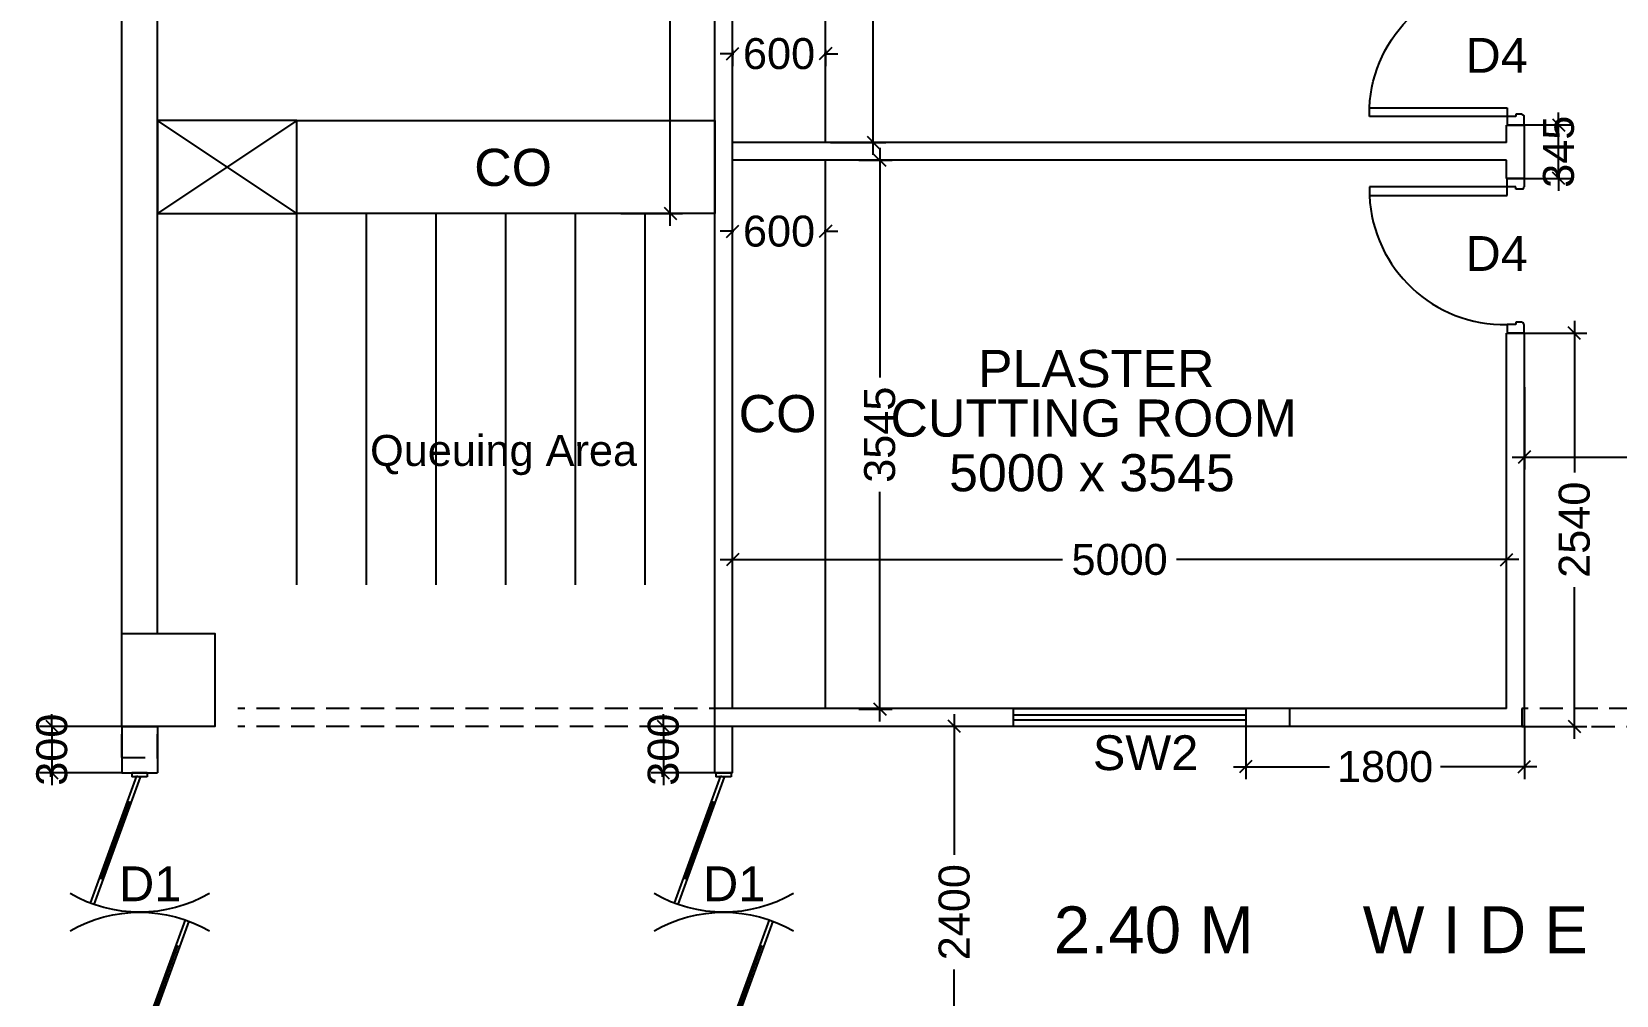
# Model space of a CAD drawing. Extents: x 6345096 to 6738923, y -6490958 to -6305885.
# Drawn here: x 6610297 to 6620534, y -6428696 to -6422470 of the extents above; entities that cross this region are included whole.
import ezdxf
from ezdxf.enums import TextEntityAlignment as Align

# ---------------------------------------------------------------- set-up
doc = ezdxf.new("R2010")
doc.units = 0
doc.header["$LTSCALE"] = 600
doc.header["$MEASUREMENT"] = 0
doc.header["$PDMODE"] = 35
doc.linetypes.add('HIDDEN', pattern=[0.375, 0.25, -0.125])
doc.layers.get('0').update_dxf_attribs({"linetype": 'CONTINUOUS'})
doc.layers.get('Defpoints').update_dxf_attribs({"linetype": 'CONTINUOUS'})
for name, color, linetype in [('Counter', 7, 'CONTINUOUS'), ('DOOR', 32, 'CONTINUOUS'), ('furniture', 33, 'CONTINUOUS'), ('HS', 251, 'CONTINUOUS'), ('joinery', 7, 'CONTINUOUS'), ('LA-column', 3, 'CONTINUOUS'), ('Room Dim', 1, 'CONTINUOUS'), ('TEXT', 6, 'CONTINUOUS'), ('TXT', 6, 'CONTINUOUS'), ('Walls', 7, 'CONTINUOUS'), ('WIN', 151, 'CONTINUOUS'), ('Working Dim', 5, 'CONTINUOUS')]:
    doc.layers.add(name, color=color, linetype=linetype)
doc.styles.add('ari', font='arial.ttf')
doc.styles.add('ARIAL', font='arial.ttf')
doc.linetypes.add('FENCELINE1', pattern='A,0.25,-0.1,[133,ltypeshp.shx,S=0.1,R=0,X=-0.1,Y=0],-0.1,1', length=1.45)
doc.dimstyles.new('int. dim', dxfattribs={"dimtxt": 200, "dimasz": 80, "dimexe": 80, "dimexo": 0, "dimgap": 70, "dimtad": 0, "dimdec": 0, "dimzin": 12, "dimdsep": 46, "dimtxsty": 'ari', "dimblk": 'OBLIQUE', "dimcen": 2, "dimdle": 80, "dimclrd": 256, "dimclre": 256, "dimclrt": 6, "dimadec": 0, "dimazin": 0, "dimtfac": 1, "dimtdec": 0, "dimtix": 1, "dimtmove": 2, "dimatfit": 3, "dimfxl": 1, "dimtolj": 1, "dimtzin": 0, "dimlwd": -1, "dimlwe": -1, "dimarcsym": 0})

# ---------------------------------------------------------------- blocks, each defined once
blk = doc.blocks.new('Z$W@#5624')
at = {"layer": 'DOOR'}
for p, q in [((19, 470), (840, 769)), ((28, 446), (849, 745)), ((188, 518), (680, 697)), ((676, 709), (685, 685)), ((183, 529), (192, 506)), ((0, 400), (0, 499)), ((0, 499), (25, 499)), ((19, 470), (28, 446)), ((25, 400), (25, 499)), ((1770, 453), (949, 154)), ((1779, 429), (957, 130)), ((1779, 429), (1770, 453)), ((1798, 499), (1773, 499)), ((1773, 400), (1773, 499)), ((1798, 400), (1798, 499)), ((0, 400), (25, 400)), ((1610, 381), (1117, 202)), ((1614, 369), (1606, 393)), ((1798, 400), (1773, 400)), ((1113, 214), (1122, 190))]:
    blk.add_line(p, q, dxfattribs=at)
at = {"layer": 'DOOR', "color": 145}
for centre, start_param, end_param in [((0, 449), 2.617994, 3.665191), ((1798, 449), -0.523599, 0.523599)]:
    blk.add_ellipse(centre, major_axis=(-899, 0), ratio=1, start_param=start_param, end_param=end_param, dxfattribs=at)
blk = doc.blocks.new('1000')
at = {"layer": 'DOOR'}
for p, q in [((0, -100), (0, 0)), ((0, 0), (49.7, 0)), ((49.7, 0), (49.7, -2.2)), ((63.2, -49.5), (49.7, -49.5)), ((49.7, -49.5), (49.7, -100)), ((63.2, -13.5), (61, -13.5)), ((63.2, -13.5), (63.2, -49.5)), ((836.8, -13.5), (836.8, -49.5)), ((836.8, -13.5), (839, -13.5)), ((836.8, -49.5), (850.3, -49.5)), ((850.3, 0), (850.3, -2.2)), ((900, 0), (850.3, 0)), ((850.3, -49.5), (850.3, -100)), ((900, -100), (900, 0)), ((49.7, -100), (0, -100)), ((49.7, -100), (49.7, -900.6)), ((100.2, -100), (49.7, -100)), ((100.2, -900.6), (100.2, -100)), ((850.3, -100), (900, -100)), ((49.7, -900.6), (100.2, -900.6))]:
    blk.add_line(p, q, dxfattribs=at)
for centre, major_axis, start_param, end_param in [((49.7, -13.5), (-7.95, 7.95), 3.926991, 5.497787), ((850.3, -13.5), (7.95, 7.95), 0.785398, 2.356194)]:
    blk.add_ellipse(centre, major_axis=major_axis, ratio=1, start_param=start_param, end_param=end_param, dxfattribs=at)
at = {"layer": 'DOOR', "color": 145}
blk.add_ellipse((64.3, -115.3), major_axis=(-519.7, 589.8), ratio=1, start_param=2.464943, end_param=4.009476, dxfattribs=at)
blk = doc.blocks.new('_Oblique')
at = {"color": 0, "linetype": 'ByBlock', "lineweight": -2}
blk.add_line((-0.5, -0.5), (0.5, 0.5), dxfattribs=at)
blk = doc.blocks.new('*D2190')
at = {"layer": 'Defpoints', "color": 0, "transparency": 16777216}
for p in [(6614825, -6425881), (6614825, -6426082, 2), (6619825, -6426082, -1)]:
    blk.add_point(p, dxfattribs=at)
at = {"layer": 'Working Dim', "transparency": 16777216}
for p, q in [((6614825, -6426082), (6614825, -6425801)), ((6619825, -6426082), (6619825, -6425801)), ((6614745, -6425881), (6616956, -6425881)), ((6619905, -6425881), (6617693, -6425881))]:
    blk.add_line(p, q, dxfattribs=at)
at = {"layer": 'Working Dim', "transparency": 16777216, "xscale": 80, "yscale": 80, "zscale": 80, "rotation": 180}
blk.add_blockref('_Oblique', (6614825, -6425881), dxfattribs=at)
at = {"layer": 'Working Dim', "transparency": 16777216, "xscale": 80, "yscale": 80, "zscale": 80}
blk.add_blockref('_Oblique', (6619825, -6425881), dxfattribs=at)
at = {"layer": 'Working Dim', "color": 6, "transparency": 16777216, "insert": (6617325, -6425881), "char_height": 200, "attachment_point": 5, "style": 'ari'}
blk.add_mtext('\\A1;5000', dxfattribs=at)
blk = doc.blocks.new('*D2191')
at = {"layer": 'Defpoints', "color": 0, "transparency": 16777216}
for p in [(6615641, -6423301, -1), (6615776, -6423301), (6615641, -6426847, 2)]:
    blk.add_point(p, dxfattribs=at)
at = {"layer": 'Working Dim', "transparency": 16777216}
for p, q in [((6615776, -6423221), (6615776, -6424705)), ((6615641, -6423301), (6615856, -6423301)), ((6615776, -6426927), (6615776, -6425443)), ((6615641, -6426847), (6615856, -6426847))]:
    blk.add_line(p, q, dxfattribs=at)
at = {"layer": 'Working Dim', "transparency": 16777216, "xscale": 80, "yscale": 80, "zscale": 80}
for p, rotation in [((6615776, -6423301), 90), ((6615776, -6426847), 270)]:
    blk.add_blockref('_Oblique', p, dxfattribs=dict(at, rotation=rotation))
at = {"layer": 'Working Dim', "color": 6, "transparency": 16777216, "insert": (6615776, -6425074), "char_height": 200, "attachment_point": 5, "rotation": 90, "style": 'ari'}
blk.add_mtext('\\A1;3545', dxfattribs=at)
blk = doc.blocks.new('*D2220')
at = {"layer": 'Defpoints', "color": 0, "transparency": 16777216}
for p in [(6614103, -6419644, -4), (6614422, -6419644), (6614103, -6423644, 2)]:
    blk.add_point(p, dxfattribs=at)
at = {"layer": 'Working Dim', "transparency": 16777216}
for p, q in [((6614422, -6419564), (6614422, -6421272)), ((6614103, -6419644), (6614502, -6419644)), ((6614422, -6423724), (6614422, -6422016)), ((6614103, -6423644), (6614502, -6423644))]:
    blk.add_line(p, q, dxfattribs=at)
at = {"layer": 'Working Dim', "transparency": 16777216, "xscale": 80, "yscale": 80, "zscale": 80}
for p, rotation in [((6614422, -6419644), 90), ((6614422, -6423644), 270)]:
    blk.add_blockref('_Oblique', p, dxfattribs=dict(at, rotation=rotation))
at = {"layer": 'Working Dim', "color": 6, "transparency": 16777216, "insert": (6614422, -6421644), "char_height": 200, "attachment_point": 5, "rotation": 90, "style": 'ari'}
blk.add_mtext('\\A1;4000', dxfattribs=at)
blk = doc.blocks.new('*D2221')
at = {"layer": 'Defpoints', "color": 0, "transparency": 16777216}
for p in [(6619940, -6424766, -1), (6636455, -6424764, 2), (6619940, -6425219)]:
    blk.add_point(p, dxfattribs=at)
at = {"layer": 'Working Dim', "transparency": 16777216}
for p, q in [((6619940, -6424766), (6619940, -6425299)), ((6636455, -6424764), (6636455, -6425299)), ((6619860, -6425219), (6627759, -6425219)), ((6636535, -6425219), (6628635, -6425219))]:
    blk.add_line(p, q, dxfattribs=at)
at = {"layer": 'Working Dim', "transparency": 16777216, "xscale": 80, "yscale": 80, "zscale": 80, "rotation": 180}
blk.add_blockref('_Oblique', (6619940, -6425219), dxfattribs=at)
at = {"layer": 'Working Dim', "transparency": 16777216, "xscale": 80, "yscale": 80, "zscale": 80}
blk.add_blockref('_Oblique', (6636455, -6425219), dxfattribs=at)
at = {"layer": 'Working Dim', "color": 6, "transparency": 16777216, "insert": (6628197, -6425219), "char_height": 200, "attachment_point": 5, "style": 'ari'}
blk.add_mtext('\\A1;16515', dxfattribs=at)
blk = doc.blocks.new('*D2222')
at = {"layer": 'Defpoints', "color": 0, "transparency": 16777216}
for p in [(6615471, -6419641, 2), (6615734, -6419641), (6615458, -6423186, -1)]:
    blk.add_point(p, dxfattribs=at)
at = {"layer": 'Working Dim', "transparency": 16777216}
for p, q in [((6615734, -6419561), (6615734, -6421044)), ((6615471, -6419641), (6615814, -6419641)), ((6615734, -6423266), (6615734, -6421783)), ((6615458, -6423186), (6615814, -6423186))]:
    blk.add_line(p, q, dxfattribs=at)
at = {"layer": 'Working Dim', "transparency": 16777216, "xscale": 80, "yscale": 80, "zscale": 80}
for p, rotation in [((6615734, -6419641), 90), ((6615734, -6423186), 270)]:
    blk.add_blockref('_Oblique', p, dxfattribs=dict(at, rotation=rotation))
at = {"layer": 'Working Dim', "color": 6, "transparency": 16777216, "insert": (6615734, -6421413), "char_height": 200, "attachment_point": 5, "rotation": 90, "style": 'ari'}
blk.add_mtext('\\A1;3545', dxfattribs=at)
blk = doc.blocks.new('*D2226')
at = {"layer": 'Defpoints', "color": 0, "transparency": 16777216}
for p in [(6619940, -6424418, -1), (6620263, -6424418), (6619940, -6426959, -1)]:
    blk.add_point(p, dxfattribs=at)
at = {"layer": 'Working Dim', "transparency": 16777216}
for p, q in [((6620263, -6424338), (6620263, -6425318)), ((6619940, -6424418), (6620343, -6424418)), ((6620263, -6427039), (6620263, -6426058)), ((6619940, -6426959), (6620343, -6426959))]:
    blk.add_line(p, q, dxfattribs=at)
at = {"layer": 'Working Dim', "transparency": 16777216, "xscale": 80, "yscale": 80, "zscale": 80}
for p, rotation in [((6620263, -6424418), 90), ((6620263, -6426959), 270)]:
    blk.add_blockref('_Oblique', p, dxfattribs=dict(at, rotation=rotation))
at = {"layer": 'Working Dim', "color": 6, "transparency": 16777216, "insert": (6620263, -6425688), "char_height": 200, "attachment_point": 5, "rotation": 90, "style": 'ari'}
blk.add_mtext('\\A1;2540', dxfattribs=at)
blk = doc.blocks.new('*D2227')
at = {"layer": 'Defpoints', "color": 0, "transparency": 16777216}
for p in [(6619940, -6423073, -1), (6620161, -6423073), (6619940, -6423418, -1)]:
    blk.add_point(p, dxfattribs=at)
at = {"layer": 'Working Dim', "transparency": 16777216}
for p, q in [((6619940, -6423073), (6620241, -6423073)), ((6620161, -6423073), (6620161, -6422993)), ((6620161, -6423418), (6620161, -6423073)), ((6619940, -6423418), (6620241, -6423418)), ((6620161, -6423418), (6620161, -6423498))]:
    blk.add_line(p, q, dxfattribs=at)
at = {"layer": 'Working Dim', "transparency": 16777216, "xscale": 80, "yscale": 80, "zscale": 80}
for p, rotation in [((6620161, -6423073), 270), ((6620161, -6423418), 90)]:
    blk.add_blockref('_Oblique', p, dxfattribs=dict(at, rotation=rotation))
at = {"layer": 'Working Dim', "color": 6, "transparency": 16777216, "insert": (6620161, -6423246), "char_height": 200, "attachment_point": 5, "rotation": 90, "style": 'ari'}
blk.add_mtext('\\A1;345', dxfattribs=at)
blk = doc.blocks.new('*D2282')
at = {"layer": 'Defpoints', "color": 0, "transparency": 16777216}
for p in [(6616257, -6426959), (6616606, -6426959, 2), (6616541, -6429359, 1)]:
    blk.add_point(p, dxfattribs=at)
at = {"layer": 'Working Dim', "transparency": 16777216}
for p, q in [((6616606, -6426959), (6616177, -6426959)), ((6616257, -6426879), (6616257, -6427789)), ((6616257, -6429439), (6616257, -6428529)), ((6616541, -6429359), (6616177, -6429359))]:
    blk.add_line(p, q, dxfattribs=at)
at = {"layer": 'Working Dim', "transparency": 16777216, "xscale": 80, "yscale": 80, "zscale": 80}
for p, rotation in [((6616257, -6426959), 90), ((6616257, -6429359), 270)]:
    blk.add_blockref('_Oblique', p, dxfattribs=dict(at, rotation=rotation))
at = {"layer": 'Working Dim', "color": 6, "transparency": 16777216, "insert": (6616257, -6428159), "char_height": 200, "attachment_point": 5, "rotation": 90, "style": 'ari'}
blk.add_mtext('\\A1;2400', dxfattribs=at)
blk = doc.blocks.new('*D2299')
at = {"layer": 'Defpoints', "color": 0, "transparency": 16777216}
for p in [(6614825, -6422587, 2), (6614825, -6422613), (6615425, -6422587, 2)]:
    blk.add_point(p, dxfattribs=at)
at = {"layer": 'Working Dim', "transparency": 16777216}
for p, q in [((6614825, -6422613), (6614745, -6422613)), ((6614825, -6422587), (6614825, -6422693)), ((6614825, -6422613), (6614833, -6422613)), ((6615425, -6422613), (6615416, -6422613)), ((6615425, -6422587), (6615425, -6422693)), ((6615425, -6422613), (6615505, -6422613))]:
    blk.add_line(p, q, dxfattribs=at)
at = {"layer": 'Working Dim', "transparency": 16777216, "xscale": 80, "yscale": 80, "zscale": 80}
blk.add_blockref('_Oblique', (6614825, -6422613), dxfattribs=at)
at = {"layer": 'Working Dim', "transparency": 16777216, "xscale": 80, "yscale": 80, "zscale": 80, "rotation": 180}
blk.add_blockref('_Oblique', (6615425, -6422613), dxfattribs=at)
at = {"layer": 'Working Dim', "color": 6, "transparency": 16777216, "insert": (6615125, -6422613), "char_height": 200, "attachment_point": 5, "style": 'ari'}
blk.add_mtext('\\A1;600', dxfattribs=at)
blk = doc.blocks.new('*D2300')
at = {"layer": 'Defpoints', "color": 0, "transparency": 16777216}
for p in [(6614825, -6423760), (6614825, -6423787, 2), (6615425, -6423787, 2)]:
    blk.add_point(p, dxfattribs=at)
at = {"layer": 'Working Dim', "transparency": 16777216}
for p, q in [((6614825, -6423787), (6614825, -6423680)), ((6615425, -6423787), (6615425, -6423680)), ((6614825, -6423760), (6614745, -6423760)), ((6614825, -6423760), (6614833, -6423760)), ((6615425, -6423760), (6615416, -6423760)), ((6615425, -6423760), (6615505, -6423760))]:
    blk.add_line(p, q, dxfattribs=at)
at = {"layer": 'Working Dim', "transparency": 16777216, "xscale": 80, "yscale": 80, "zscale": 80}
blk.add_blockref('_Oblique', (6614825, -6423760), dxfattribs=at)
at = {"layer": 'Working Dim', "transparency": 16777216, "xscale": 80, "yscale": 80, "zscale": 80, "rotation": 180}
blk.add_blockref('_Oblique', (6615425, -6423760), dxfattribs=at)
at = {"layer": 'Working Dim', "color": 6, "transparency": 16777216, "insert": (6615125, -6423760), "char_height": 200, "attachment_point": 5, "style": 'ari'}
blk.add_mtext('\\A1;600', dxfattribs=at)
blk = doc.blocks.new('*D2301')
at = {"layer": 'Defpoints', "color": 0, "transparency": 16777216}
for p in [(6614710, -6426959, 2), (6614378, -6427259), (6614717, -6427259, 2)]:
    blk.add_point(p, dxfattribs=at)
at = {"layer": 'Working Dim', "transparency": 16777216}
for p, q in [((6614710, -6426959), (6614298, -6426959)), ((6614378, -6426959), (6614378, -6426879)), ((6614378, -6426959), (6614378, -6427259)), ((6614717, -6427259), (6614298, -6427259)), ((6614378, -6427259), (6614378, -6427339))]:
    blk.add_line(p, q, dxfattribs=at)
at = {"layer": 'Working Dim', "transparency": 16777216, "xscale": 80, "yscale": 80, "zscale": 80}
for p, rotation in [((6614378, -6426959), 270), ((6614378, -6427259), 90)]:
    blk.add_blockref('_Oblique', p, dxfattribs=dict(at, rotation=rotation))
at = {"layer": 'Working Dim', "color": 6, "transparency": 16777216, "insert": (6614378, -6427109), "char_height": 200, "attachment_point": 5, "rotation": 90, "style": 'ari'}
blk.add_mtext('\\A1;300', dxfattribs=at)
blk = doc.blocks.new('*D2310')
at = {"layer": 'Defpoints', "color": 0, "transparency": 16777216}
for p in [(6610880, -6426959), (6610428, -6427259), (6610880, -6427259)]:
    blk.add_point(p, dxfattribs=at)
at = {"layer": 'Working Dim', "transparency": 16777216}
for p, q in [((6610880, -6426959), (6610348, -6426959)), ((6610428, -6426959), (6610428, -6426879)), ((6610428, -6426959), (6610428, -6427259)), ((6610880, -6427259), (6610348, -6427259)), ((6610428, -6427259), (6610428, -6427339))]:
    blk.add_line(p, q, dxfattribs=at)
at = {"layer": 'Working Dim', "transparency": 16777216, "xscale": 80, "yscale": 80, "zscale": 80}
for p, rotation in [((6610428, -6426959), 270), ((6610428, -6427259), 90)]:
    blk.add_blockref('_Oblique', p, dxfattribs=dict(at, rotation=rotation))
at = {"layer": 'Working Dim', "color": 6, "transparency": 16777216, "insert": (6610428, -6427109), "char_height": 200, "attachment_point": 5, "rotation": 90, "style": 'ari'}
blk.add_mtext('\\A1;300', dxfattribs=at)
blk = doc.blocks.new('A$C2CD672AE')
at = {"layer": 'Walls', "color": 8, "linetype": 'HIDDEN'}
for p, q in [((80560.1, 30065.2, 5.1), (80560.1, 36780.2)), ((80790.1, 30065.2), (80790.1, 36780.2)), ((88104.3, 29580.2), (81310.1, 29580.2)), ((88104.3, 29578.9), (88104.3, 29463.9)), ((91219.3, 29580.2), (89604.3, 29580.2)), ((89604.3, 29580.2), (89604.3, 29465.2)), ((80560.1, 29265.2), (80560.1, 29465.2)), ((80790.1, 29265.2), (80790.1, 29465.2)), ((88104.3, 29465.2), (81310.1, 29465.2)), ((89604.3, 29465.2), (89604.3, 29465.2)), ((89604.3, 29465.2), (91449.3, 29465.2)), ((80560.1, 29265.2), (80790.1, 29265.2))]:
    blk.add_line(p, q, dxfattribs=at)
blk = doc.blocks.new('*D2446')
at = {"layer": 'Defpoints', "color": 0, "transparency": 16777216}
for p in [(6618140, -6426959, -1), (6619940, -6426959, -1), (6618140, -6427219)]:
    blk.add_point(p, dxfattribs=at)
at = {"layer": 'Working Dim', "transparency": 16777216}
for p, q in [((6618140, -6426959), (6618140, -6427299)), ((6619940, -6426959), (6619940, -6427299)), ((6618060, -6427219), (6618681, -6427219)), ((6620020, -6427219), (6619399, -6427219))]:
    blk.add_line(p, q, dxfattribs=at)
at = {"layer": 'Working Dim', "transparency": 16777216, "xscale": 80, "yscale": 80, "zscale": 80, "rotation": 180}
blk.add_blockref('_Oblique', (6618140, -6427219), dxfattribs=at)
at = {"layer": 'Working Dim', "transparency": 16777216, "xscale": 80, "yscale": 80, "zscale": 80}
blk.add_blockref('_Oblique', (6619940, -6427219), dxfattribs=at)
at = {"layer": 'Working Dim', "color": 6, "transparency": 16777216, "insert": (6619040, -6427219), "char_height": 200, "attachment_point": 5, "style": 'ari'}
blk.add_mtext('\\A1;1800', dxfattribs=at)

msp = doc.modelspace()

# ---------------------------------------------------------------- linework, layer by layer
at = {"layer": 'Counter', "color": 8, "linetype": 'Continuous', "elevation": -1.128}
for points in [[(6612009.505, -6423044.19), (6611109.541, -6423044.19), (6611109.541, -6423644.19), (6612009.505, -6423644.19), (6612009.505, -6423044.181)], [(6612009.505, -6423044.19), (6611109.541, -6423644.19)], [(6612009.505, -6423644.19), (6611109.541, -6423044.19)]]:
    msp.add_lwpolyline(points, dxfattribs=at)
at = {"layer": 'Counter', "color": 8, "linetype": 'HIDDEN'}
for points, elevation in [([(6612009.592, -6423044.19), (6611109.628, -6423044.19), (6611109.628, -6423644.19), (6612009.592, -6423644.19), (6612009.592, -6423044.181)], -1.128), ([(6612009.592, -6423044.19), (6611109.628, -6423044.19), (6611109.628, -6423644.19), (6612009.592, -6423644.19), (6612009.592, -6423044.181)], 7.043), ([(6612009.592, -6423044.19), (6611109.628, -6423644.19)], -1.128), ([(6612009.592, -6423644.19), (6611109.628, -6423044.19)], -1.128), ([(6612009.592, -6423044.19), (6611109.628, -6423644.19)], 7.043), ([(6612009.592, -6423644.19), (6611109.628, -6423044.19)], 7.043), ([(6612009.592, -6423044.181), (6614709.628, -6423044.181), (6614709.628, -6423644.181), (6612009.577, -6423644.181)], -1.128), ([(6612009.592, -6423044.181), (6614709.628, -6423044.181), (6614709.628, -6423644.181), (6612009.577, -6423644.181)], 7.043)]:
    msp.add_lwpolyline(points, dxfattribs=dict(at, elevation=elevation))
at = {"layer": 'Counter', "linetype": 'Continuous', "elevation": -1.128}
msp.add_lwpolyline([(6612009.505, -6423044.181), (6614709.541, -6423044.181), (6614709.541, -6423644.181), (6612009.49, -6423644.181)], dxfattribs=at)
at = {"layer": 'furniture', "linetype": 'FENCELINE1'}
for p, q in [((6612009.505, -6426044.181, -1.128), (6612009.505, -6423644.181, -1.128)), ((6612459.511, -6426044.181, -1.128), (6612459.511, -6423644.181, -1.128)), ((6612909.517, -6426044.19, -1.128), (6612909.517, -6423644.19, -1.128)), ((6613359.515, -6426044.181, -1.128), (6613359.515, -6423644.181, -1.128)), ((6613809.529, -6426044.19, -1.128), (6613809.529, -6423644.19, -1.128)), ((6614259.535, -6426044.181, -1.128), (6614259.535, -6423644.181, -1.128))]:
    msp.add_line(p, q, dxfattribs=at)
at = {"layer": 'furniture', "linetype": 'Continuous', "elevation": -1.128}
msp.add_lwpolyline([(6612009.505, -6423644.181), (6612009.505, -6423044.181), (6614709.541, -6423044.181), (6614709.541, -6423644.181), (6612009.49, -6423644.181)], dxfattribs=at)
at = {"layer": 'furniture', "color": 8, "linetype": 'HIDDEN'}
for elevation in [-1.128, 7.043]:
    msp.add_lwpolyline([(6612009.592, -6423644.181), (6612009.592, -6423044.181), (6614709.628, -6423044.181), (6614709.628, -6423644.181), (6612009.577, -6423644.181)], dxfattribs=dict(at, elevation=elevation))
at = {"layer": 'HS', "elevation": -1.128}
msp.add_lwpolyline([(6611109.541, -6423644.19), (6612009.505, -6423644.19), (6612009.505, -6423044.19), (6611109.541, -6423044.19)], close=True, dxfattribs=at)
at = {"layer": 'HS', "color": 8, "linetype": 'Continuous', "elevation": -1.128}
for points in [[(6612009.505, -6423044.19), (6611109.541, -6423644.19)], [(6612009.505, -6423644.19), (6611109.541, -6423044.19)]]:
    msp.add_lwpolyline(points, dxfattribs=at)
at = {"layer": 'HS', "color": 8, "linetype": 'HIDDEN'}
for elevation in [-1.128, 7.043]:
    msp.add_lwpolyline([(6611109.628, -6423644.19), (6612009.592, -6423644.19), (6612009.592, -6423044.19), (6611109.628, -6423044.19)], close=True, dxfattribs=dict(at, elevation=elevation))
for points, elevation in [([(6612009.592, -6423044.19), (6611109.628, -6423644.19)], -1.128), ([(6612009.592, -6423644.19), (6611109.628, -6423044.19)], -1.128), ([(6612009.592, -6423044.19), (6611109.628, -6423644.19)], 7.043), ([(6612009.592, -6423644.19), (6611109.628, -6423044.19)], 7.043)]:
    msp.add_lwpolyline(points, dxfattribs=dict(at, elevation=elevation))
at = {"layer": 'LA-column', "color": 2, "elevation": 5.131}
msp.add_lwpolyline([(6610879.353, -6426958.688), (6610879.353, -6426358.688), (6611479.353, -6426358.688), (6611479.353, -6426958.688)], close=True, dxfattribs=at)
at = {"layer": 'Walls', "linetype": 'Continuous', "extrusion": (-0.000145144, -2.25336e-17, 1)}
for p, q in [((6610879.541, -6426358.688, -2.848), (6610879.541, -6419643.688, -2.848)), ((6611109.541, -6426358.688, -2.848), (6611109.54, -6419643.688, -2.848))]:
    msp.add_line(p, q, dxfattribs=at)
at = {"layer": 'Walls'}
for p, q in [((6614709.541, -6426958.688, -1.128), (6614709.541, -6419643.688, -1.128)), ((6614824.541, -6426843.688, -1.128), (6614824.541, -6419643.688, -1.128)), ((6615424.541, -6423186.19, -1.128), (6615424.541, -6419643.688, -1.128)), ((6619939.538, -6423073.19, -4.167), (6619824.538, -6423073.19, -4.167)), ((6619824.538, -6423186.19, -4.167), (6614824.541, -6423186.19, -4.167)), ((6619824.538, -6423301.19, -4.167), (6614824.541, -6423301.19, -4.167)), ((6615424.541, -6426843.688, -1.128), (6615424.541, -6423301.19, -1.128)), ((6619939.538, -6423418.19, -4.167), (6619824.538, -6423418.19, -4.167)), ((6619939.538, -6424418.19, -4.167), (6619824.538, -6424418.19, -4.167)), ((6619824.538, -6426843.688, -1.128), (6614824.541, -6426843.688, -1.128)), ((6619939.538, -6426958.688, -1.128), (6614709.541, -6426958.688, -1.128)), ((6614709.548, -6427258.688, -0.431), (6614709.548, -6426958.688, -0.431)), ((6614824.548, -6427258.688, -0.431), (6614824.548, -6426958.688, -0.431)), ((6614709.548, -6427258.688, -0.431), (6614824.548, -6427258.688, -0.431))]:
    msp.add_line(p, q, dxfattribs=at)
at = {"layer": 'Walls', "extrusion": (-0.000145144, -2.25336e-17, 1)}
for p, q in [((6619824.538, -6423186.19, -4.167), (6619824.538, -6423073.19, -4.167)), ((6619824.538, -6423418.19, -4.167), (6619824.538, -6423301.19, -4.167)), ((6619824.538, -6426843.688, -4.167), (6619824.538, -6424418.19, -4.167))]:
    msp.add_line(p, q, dxfattribs=at)
at = {"layer": 'Walls', "extrusion": (0.000145144, -2.25159e-17, 1)}
for p, q in [((6619939.538, -6423418.19, -4.167), (6619939.538, -6423073.19, -4.167)), ((6619939.538, -6426958.688, -4.167), (6619939.538, -6424418.19, -4.167))]:
    msp.add_line(p, q, dxfattribs=at)
at = {"layer": 'Walls', "linetype": 'Continuous'}
for p, q in [((6610879.541, -6426958.735, -2.848), (6611109.541, -6426958.735, -2.848)), ((6610879.541, -6426958.735, -2.848), (6610879.541, -6427258.766, -2.848)), ((6611109.541, -6426958.735, -2.848), (6611109.541, -6427258.766, -2.848)), ((6610879.541, -6427258.766, -2.848), (6611109.541, -6427258.766, -2.848))]:
    msp.add_line(p, q, dxfattribs=at)
at = {"layer": 'Walls', "linetype": 'Continuous', "elevation": -2.848, "flags": 128}
for points in [[(6610879.541, -6426958.735), (6610879.541, -6427258.766)], [(6611109.541, -6426958.735), (6611109.541, -6427258.766)]]:
    msp.add_lwpolyline(points, dxfattribs=at)
at = {"layer": 'WIN', "linetype": 'Continuous', "elevation": -1.128}
for points in [[(6618139.744, -6426843.688), (6618139.744, -6426958.679), (6616639.335, -6426958.679), (6616639.335, -6426843.688)], [(6618139.744, -6426883.688), (6618139.744, -6426918.679), (6616639.335, -6426918.679), (6616639.335, -6426883.688)]]:
    msp.add_lwpolyline(points, close=True, dxfattribs=at)

# ---------------------------------------------------------------- block references
at = {"layer": 'DOOR', "linetype": 'Continuous'}
for name, p, xscale, yscale, zscale, rotation in [('1000', (6619939.529, -6423073.19, -4.167), -1.11111110728237, 1.111111107282341, 1.111111107282371, 269.9999867451641), ('1000', (6619939.528, -6423418.19, -4.167), 1.11111110728237, 1.11111110728237, 1.11111110728237, 270.0000132548359), ('Z$W@#5624', (6611444.541, -6427258.766, -2.848), -1.001247152686119, 1.001247152686119, 1.001247152686119, 90), ('Z$W@#5624', (6615217.048, -6427258.688, -0.431), -1.001247152686119, 1.001247152686119, 1.001247152686119, 90)]:
    msp.add_blockref(name, p, dxfattribs=dict(at, xscale=xscale, yscale=yscale, zscale=zscale, rotation=rotation))
at = {"layer": 'HS'}
msp.add_blockref('A$C2CD672AE', (6530319.294, -6456423.902, 8.17), dxfattribs=at)

# ---------------------------------------------------------------- texts
at = {"layer": 'Counter', "color": 10, "style": 'ARIAL'}
for p in [(6613155.581, -6423466.87, -2.848), (6614863.92, -6425057.552, -2.848)]:
    msp.add_text('CO', height=240, dxfattribs=at).set_placement(p)
at = {"layer": 'joinery', "style": 'ari'}
for s, p in [('D4', (6619761.007, -6422735.405, -6.858)), ('D4', (6619761.007, -6424015.787, -6.858)), ('SW2', (6617492.891, -6427240.985, -2.098)), ('D1', (6611062.787, -6428088.076, -6.236)), ('D1', (6614835.294, -6428087.999, -3.819))]:
    msp.add_text(s, height=225, dxfattribs=at).set_placement(p, align=Align.CENTER)
at = {"layer": 'Room Dim', "style": 'ARIAL'}
msp.add_text('5000 x 3545', height=240, dxfattribs=at).set_placement((6617146.075, -6425439.753, 0.283), align=Align.CENTER)
at = {"layer": 'TEXT', "color": 7, "style": 'ARIAL'}
for s, p in [('PLASTER ', (6617220.423, -6424766.453, 0.283)), ('CUTTING ROOM', (6617157.558, -6425086.453, 0.283))]:
    msp.add_text(s, height=240, dxfattribs=at).set_placement(p, align=Align.CENTER)
msp.add_text('Queuing Area ', height=200.08581, rotation=0.0000489, dxfattribs=at).set_placement((6613384.212, -6425275.584, -1.128), align=Align.CENTER)
at = {"layer": 'TXT', "color": 7, "style": 'ARIAL'}
msp.add_text('2.40 M      W I D E      C O R R I D O R', height=302.4, dxfattribs=at).set_placement((6620538.024, -6428423.801, 1.798), align=Align.CENTER)

# ---------------------------------------------------------------- dimensions: what is measured, and where the dimension line sits
at = {"layer": 'Working Dim'}
for base, p1, p2, angle, override, picture, middle in [((6614421.914, -6419643.693, -2.848), (6614102.935, -6423644.181, -1.128), (6614102.935, -6419643.693, -6.858), 90, {"dimtxt": 200}, '*D2220', (6614421.914, -6421643.937, -2.848)), ((6615734.145, -6419640.769, -4.167), (6615457.802, -6423186.19, -5.486), (6615470.615, -6419640.769, -2.447), 90, {"dimtxt": 200}, '*D2222', (6615734.145, -6421413.479, -4.167)), ((6614824.541, -6422612.911, -2.848), (6615424.541, -6422587.293, -1.128), (6614824.541, -6422587.293, -1.128), 180, {"dimtxt": 200, "dimarcsym": 1}, '*D2299', (6615124.541, -6422612.911, -2.848)), ((6620161.174, -6423073.19, -2.848), (6619939.538, -6423418.19, -4.167), (6619939.538, -6423073.19, -4.167), 90, {"dimtxt": 200}, '*D2227', (6620161.174, -6423245.69, -2.848)), ((6615775.679, -6423301.19, -2.848), (6615641.372, -6426846.688, -1.128), (6615641.372, -6423301.19, -4.167), 90, {"dimtxt": 200}, '*D2191', (6615775.679, -6425073.939, -2.848)), ((6614824.541, -6423760.372, -2.848), (6615424.541, -6423787.39, -1.128), (6614824.541, -6423787.39, -1.128), 180, {"dimtxt": 200, "dimarcsym": 1}, '*D2300', (6615124.541, -6423760.372, -2.848)), ((6620262.519, -6424418.19, -2.848), (6619939.538, -6426958.688, -4.167), (6619939.538, -6424418.19, -4.167), 90, {"dimtxt": 200}, '*D2226', (6620262.519, -6425688.439, -2.848)), ((6619939.538, -6425218.736, -2.848), (6636454.541, -6424763.753, -1.128), (6619939.538, -6424765.752, -4.167), 180, {"dimtxt": 200}, '*D2221', (6628197.039, -6425218.736, -2.848)), ((6614824.541, -6425881.026, -2.848), (6619824.538, -6426082.206, -4.167), (6614824.541, -6426082.206, -1.128), 180, {"dimtxt": 200}, '*D2190', (6617324.539, -6425881.026, -2.848)), ((6610428.441, -6427258.766, -2.848), (6610879.541, -6426958.735, -2.848), (6610879.541, -6427258.766, -2.848), 90, {"dimtxt": 200, "dimarcsym": 1}, '*D2310', (6610428.441, -6427108.75, -2.848)), ((6614378.085, -6427258.688, -2.848), (6614709.541, -6426958.688, -1.128), (6614717.048, -6427258.688, -0.431), 90, {"dimtxt": 200, "dimarcsym": 1}, '*D2301', (6614378.085, -6427108.688, -2.848)), ((6616257.036, -6426958.688, -2.848), (6616540.64, -6429358.794, -2.111), (6616605.64, -6426958.688, -1.128), 90, {"dimtxt": 200}, '*D2282', (6616257.036, -6428158.741, -2.848))]:
    dim = msp.add_linear_dim(base=base, p1=p1, p2=p2, angle=angle, dimstyle='int. dim', override=override, dxfattribs=at)
    dim.commit()
    dim.dimension.update_dxf_attribs({"geometry": picture, "text_midpoint": middle})
dim = msp.add_linear_dim(base=(6618139.744, -6427218.505), p1=(6619939.538, -6426958.688, -1.128), p2=(6618139.744, -6426958.688, -1.128), dimstyle='int. dim', dxfattribs=at)
dim.commit()
dim.dimension.update_dxf_attribs({"geometry": '*D2446', "text_midpoint": (6619039.641, -6427218.505)})

doc.saveas('drawing.dxf')
